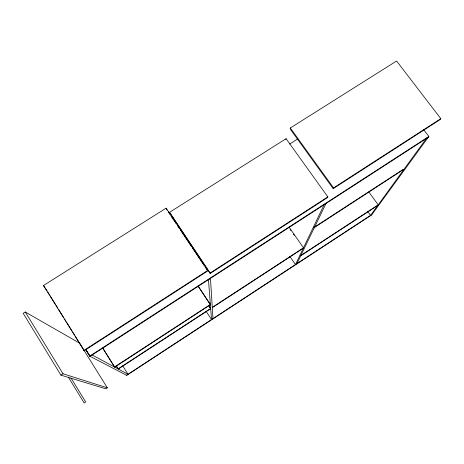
<?xml version="1.0" encoding="UTF-8"?>
<svg xmlns="http://www.w3.org/2000/svg" width="464" height="464" viewBox="0 0 464 464"><rect width="100%" height="100%" fill="white"/><g stroke="black" fill="none" stroke-linecap="round" stroke-linejoin="round"><path stroke-width="0.7" d="M285.888 139.554L286.085 138.695L327.845 196.875L327.514 197.571L210.163 273.493L169.511 212.344L286.085 138.695M290.331 127.983L290.104 128.905L333.187 188.662L440.11 119.596L440.8 118.645L396.581 61.004L290.331 127.983L333.552 187.914L333.187 188.662M296.902 263.645L326.064 203.383L324.139 204.63L295.493 264.567L289.762 256.319M423.644 129.589L428.858 136.457L371.641 214.913L126.747 375.353L89.697 356.137L85.504 349.392M82.633 348.064L107.323 387.834L105.821 388.82L60.917 375.138L23.2 313.333L25.288 312.011L79.593 343.169M126.539 375.243L371.966 214.467M114.77 367.14L210.389 304.755M212.28 307.371L303.508 247.799L289.066 227.186M210.697 308.699L118.308 369.042L116.389 365.986M212.297 307.655L303.305 248.217M300.863 255.455L378.23 204.85L368.851 192.015M300.678 255.838L377.87 205.337M313.954 227.441L403.367 169.267M313.705 227.957L402.92 169.905M89.697 356.137L428.858 136.457M60.917 375.138L63.029 373.769L107.323 387.834M89.999 356.3L92.092 354.948L128.029 374.268L122.682 365.765M428.359 137.118L426.497 138.318L370.568 215.383L367.616 211.311M90.097 356.346L428.249 137.292M333.552 187.914L440.8 118.645M83.798 350.488L207.744 270.408L166.095 208.174L43.471 285.517L84.245 350.732L207.779 270.901L207.744 270.408M210.163 273.493L210.128 273.018L327.845 196.875M172.144 218.474L173.368 217.703M289.64 144.084L297.598 139.043M43.471 285.517L47.073 290.847M290.139 229.413L290.963 230.585M293.428 234.111L294.251 235.289M169.511 212.344L210.128 273.018M167.069 210.064L166.095 208.174M168.275 211.868L170.294 214.884M171.1 216.085L176.337 223.915M177.55 225.724L179.562 228.735M180.368 229.941L191.655 246.807M192.461 248.014L204.154 265.478M204.96 266.684L207.379 270.297M198.064 285.917L210.372 304.459L211.538 319.563L206.393 311.791M198.366 286.636L209.989 304.152M208.684 305.416L210.673 308.421L118.059 368.909L116.133 365.841M209.107 306.304L210.296 308.102M102.933 348.244L114.388 366.531M102.637 348.052L114.498 366.995L210.372 304.459L208.452 279.572L210.459 278.272L212.982 318.617M86.298 350.233L89.714 355.737M85.817 349.572L89.622 355.691M79.976 343.783L81.873 346.84M47.833 292.071L49.352 294.518M50.106 295.736L55.419 304.291M56.179 305.515L57.693 307.957M58.452 309.181L63.765 317.736M64.525 318.959L66.039 321.401M66.799 322.625L72.106 331.18M72.865 332.398L74.385 334.846M75.145 336.064L80.452 344.619M81.212 345.842L82.731 348.284M83.485 349.508L84.245 350.732M70.963 377.963L85.689 402.004L84.181 402.996L68.324 377.093M25.288 312.011L63.029 373.769"/></g></svg>
